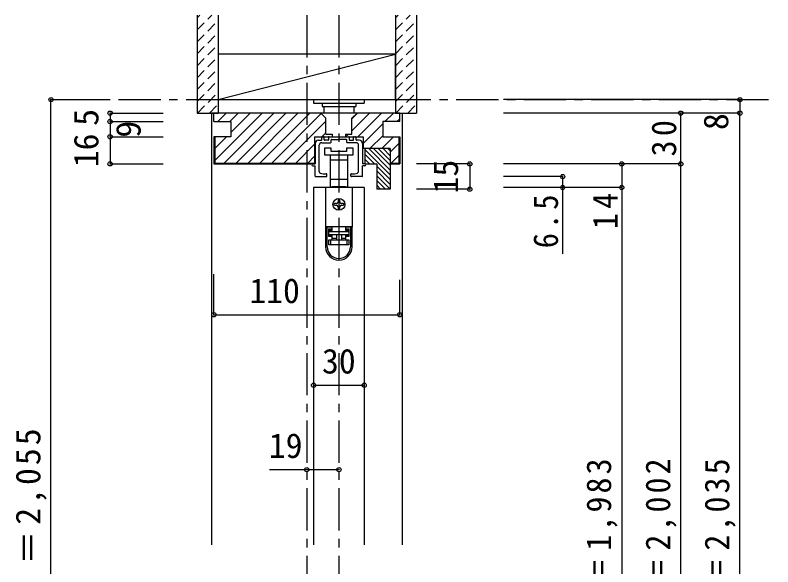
# Model space of a CAD drawing. Units: millimetres at full size, sheet at 1:5; some dimension numbers follow another scale. Extents: x -973 to 977, y -718 to 696.
# Drawn here: x 50.4 to 499.2, y -329 to -2.5 of the extents above; entities that cross this region are included whole.
import ezdxf
from ezdxf.enums import TextEntityAlignment as Align

# ---------------------------------------------------------------- set-up
doc = ezdxf.new("R2010")
doc.units = ezdxf.units.MM
doc.header["$LTSCALE"] = 5
doc.header["$PDMODE"] = 32
doc.header["$PDSIZE"] = 2.5
doc.linetypes.add('CHAIN1', pattern=[8, 5, -1, 1, -1])
doc.linetypes.add('DASHED1', pattern=[1.8, 1.2, -0.6])
for name, color, linetype in [('0-1_通り芯', 4, 'CHAIN1'), ('0-2_柱', 7, 'Continuous'), ('0-3_仕上げ', 2, 'Continuous'), ('0-4_枠', 3, 'Continuous'), ('0-6_扉', 6, 'Continuous'), ('0-7_金物', 7, 'Continuous'), ('0-B_寸法', 7, 'Continuous'), ('0-C_ハッチ', 4, 'DASHED1')]:
    doc.layers.add(name, color=color, linetype=linetype)
doc.styles.add('ＭＳ ゴシック', font='')
doc.styles.get('ＭＳ ゴシック').set_extended_font_data('MS Gothic')

# ---------------------------------------------------------------- blocks, each defined once
blk = doc.blocks.new('02')
at = {"layer": '0-B_寸法'}
for p, q in [((-14, 4.623), (-14, -7.377)), ((-12, 6.623), (-10.45, 6.623)), ((-10.15, 6.923), (-10.15, 8.323)), ((-10.15, 5.123), (-4.95, 5.123)), ((-8.95, 8.623), (-9.85, 8.623)), ((-8.65, 6.923), (-8.65, 8.323)), ((-6.45, 6.623), (-8.35, 6.623)), ((-6.15, 8.323), (-6.15, 6.923)), ((-5.85, 8.623), (5.85, 8.623)), ((-4.65, 5.423), (-4.65, 6.823)), ((-4.35, 7.123), (-0.3, 7.123)), ((0, 7.423), (-0.3, 7.123)), ((0, 7.423), (0.3, 7.123)), ((4.35, 7.123), (0.3, 7.123)), ((4.65, 5.423), (4.65, 6.823)), ((10.15, 5.123), (4.95, 5.123)), ((6.15, 8.323), (6.15, 6.923)), ((6.45, 6.623), (8.35, 6.623)), ((8.65, 6.923), (8.65, 8.323)), ((8.95, 8.623), (9.85, 8.623)), ((10.15, 6.923), (10.15, 8.323)), ((12, 6.623), (10.45, 6.623)), ((14, 4.623), (14, -7.377)), ((-11.6, -11.949), (-11.6, 3.623)), ((11.6, -11.949), (11.6, 3.623)), ((-15.4, -7.377), (-14, -7.377)), ((-15.4, -8.577), (-14, -8.577)), ((-14, -14.577), (-14, -8.577)), ((15.4, -7.377), (14, -7.377)), ((15.4, -8.577), (14, -8.577)), ((14, -14.577), (14, -8.577)), ((-13.7, -14.877), (-7.45, -14.877)), ((-7.15, -14.577), (-7.15, -13.502)), ((7.15, -14.577), (7.15, -13.502)), ((13.7, -14.877), (7.45, -14.877))]:
    blk.add_line(p, q, dxfattribs=at)
for centre, radius, start, end in [((-12, 4.623), 2, 90, 180), ((-10.15, 3.623), 1.5, 90, 180), ((-10.45, 6.923), 0.3, 270, 0), ((-9.85, 8.323), 0.3, 90, 180), ((-8.95, 8.323), 0.3, 0, 90), ((-8.35, 6.923), 0.3, 180, 270), ((-6.45, 6.923), 0.3, 270, 0), ((-5.85, 8.323), 0.3, 90, 180), ((-4.95, 5.423), 0.3, 270, 0), ((-4.35, 6.823), 0.3, 90, 180), ((4.35, 6.823), 0.3, 0, 90), ((4.95, 5.423), 0.3, 180, 270), ((5.85, 8.323), 0.3, 0, 90), ((6.45, 6.923), 0.3, 180, 270), ((8.35, 6.923), 0.3, 270, 0), ((8.95, 8.323), 0.3, 90, 180), ((9.85, 8.323), 0.3, 0, 90), ((10.45, 6.923), 0.3, 180, 270), ((10.15, 3.623), 1.5, 0, 90), ((12, 4.623), 2, 0, 90), ((-15.4, -7.977), 0.6, 90, 180), ((-15.4, -7.977), 0.6, 180, 270), ((15.4, -7.977), 0.6, 0, 90), ((15.4, -7.977), 0.6, 270, 0), ((-10.6, -11.949), 1, 180, 243.25632), ((-8.8, -8.377), 5, 243.25632, 284.75682), ((-7.45, -13.502), 0.3, 0, 104.75682), ((7.45, -13.502), 0.3, 75.24318, 180), ((8.8, -8.377), 5, 255.24318, 296.74368), ((10.6, -11.949), 1, 296.74368, 0), ((-13.7, -14.577), 0.3, 180, 270), ((-7.45, -14.577), 0.3, 270, 0), ((7.45, -14.577), 0.3, 180, 270), ((13.7, -14.577), 0.3, 270, 0)]:
    blk.add_arc(centre, radius, start, end, dxfattribs=at)

msp = doc.modelspace()

# ---------------------------------------------------------------- linework, layer by layer
at = {"layer": '0-1_通り芯'}
for p, q in [((223.153, -2.5), (223.153, -577.5)), ((242.153, -2.5), (242.153, -555.5)), ((71.653, -52.5), (499.153, -52.5))]:
    msp.add_line(p, q, dxfattribs=at)
at = {"layer": '0-2_柱'}
for p, q in [((170.653, -25.5), (170.653, -52.5)), ((275.653, -25.5), (170.653, -25.5)), ((170.653, -52.5), (275.653, -25.5)), ((275.653, -52.5), (275.653, -25.5)), ((170.653, -52.5), (275.653, -52.5))]:
    msp.add_line(p, q, dxfattribs=at)
at = {"layer": '0-3_仕上げ'}
for p, q in [((158.153, -2.5), (158.153, -60.5)), ((170.653, -2.5), (170.653, -60.5)), ((275.653, -2.5), (275.653, -60.5)), ((288.153, -2.5), (288.153, -60.5)), ((158.153, -60.5), (170.653, -60.5)), ((275.653, -60.5), (288.153, -60.5))]:
    msp.add_line(p, q, dxfattribs=at)
at = {"layer": '0-4_枠', "color": 4}
for p, q in [((168.153, -60.5), (166.653, -60.5)), ((166.653, -60.5), (166.653, -316)), ((278.153, -60.5), (279.653, -60.5)), ((279.653, -60.5), (279.653, -316))]:
    msp.add_line(p, q, dxfattribs=at)
at = {"layer": '0-4_枠'}
for p, q in [((168.153, -65.5), (168.153, -60.5)), ((278.153, -60.5), (168.153, -60.5)), ((234.403, -63.5), (231.403, -60.5)), ((249.903, -63.5), (252.903, -60.5)), ((278.153, -65.5), (278.153, -60.5)), ((168.153, -65.5), (178.153, -65.5)), ((178.153, -65.5), (178.153, -74.5)), ((234.403, -73), (234.403, -63.5)), ((249.903, -73), (249.903, -63.5)), ((268.153, -65.5), (268.153, -74.5)), ((278.153, -65.5), (268.153, -65.5)), ((168.153, -74.5), (168.153, -90.5)), ((178.153, -74.5), (168.153, -74.5)), ((168.653, -74.5), (168.653, -90)), ((227.753, -74.5), (256.553, -74.5)), ((227.753, -74.5), (227.753, -90.5)), ((246.153, -73), (246.153, -74.5)), ((246.153, -73), (249.903, -73)), ((256.553, -74.5), (256.553, -81.5)), ((268.153, -74.5), (278.153, -74.5)), ((277.653, -74.5), (277.653, -90)), ((278.153, -74.5), (278.153, -90.5)), ((272.553, -81.5), (256.553, -81.5)), ((272.553, -81.5), (272.553, -105.5)), ((168.153, -90.5), (227.753, -90.5)), ((168.653, -90), (227.753, -90)), ((264.553, -90.5), (264.553, -105.5)), ((272.553, -90), (277.653, -90)), ((272.553, -90.5), (278.153, -90.5)), ((272.553, -105.5), (264.553, -105.5))]:
    msp.add_line(p, q, dxfattribs=at)
for points in [[(234.403, -73), (238.153, -73), (238.153, -74.5)], [(257.553, -81.5), (257.553, -86.75), (257.553, -90.5), (264.553, -90.5)]]:
    msp.add_lwpolyline(points, dxfattribs=at)
at = {"layer": '0-6_扉'}
for p, q in [((257.153, -104.5), (227.153, -104.5)), ((227.153, -104.5), (227.153, -316)), ((257.153, -104.5), (257.153, -316))]:
    msp.add_line(p, q, dxfattribs=at)
at = {"layer": '0-7_金物'}
for p, q in [((227.153, -52.5), (227.153, -54.5)), ((227.153, -52.5), (257.153, -52.5)), ((257.153, -52.5), (257.153, -54.5)), ((227.153, -54.5), (257.153, -54.5)), ((232.153, -54.5), (232.153, -56.5)), ((232.153, -56.5), (252.153, -56.5)), ((233.153, -56.5), (233.153, -60.5)), ((251.153, -60.5), (251.153, -56.5)), ((252.153, -54.5), (252.153, -56.5)), ((233.653, -81.2), (233.653, -85.2)), ((237.653, -81.2), (233.653, -81.2)), ((233.653, -85.2), (242.153, -85.2)), ((236.903, -85.2), (236.903, -99.8)), ((237.653, -83.2), (237.653, -81.2)), ((246.653, -83.2), (237.653, -83.2)), ((242.153, -85.2), (250.653, -85.2)), ((246.653, -81.2), (246.653, -83.2)), ((250.653, -81.2), (246.653, -81.2)), ((247.403, -99.8), (247.403, -85.2)), ((250.653, -85.2), (250.653, -81.2)), ((236.903, -88.2), (242.153, -88.2)), ((242.153, -88.2), (247.403, -88.2)), ((236.903, -99.8), (236.903, -104.2)), ((242.153, -99.8), (236.903, -99.8)), ((247.403, -99.8), (242.153, -99.8)), ((247.403, -104.2), (247.403, -99.8)), ((234.253, -104.5), (234.253, -127.8)), ((250.053, -104.5), (234.253, -104.5)), ((236.903, -104.2), (238.153, -104.2)), ((246.153, -104.5), (246.153, -104.2)), ((246.153, -104.2), (247.403, -104.2)), ((250.053, -104.5), (250.053, -127.8)), ((241.653, -112), (241.653, -113)), ((242.653, -113), (242.653, -112)), ((240.653, -114), (239.653, -114)), ((239.653, -115), (240.653, -115)), ((241.653, -116), (241.653, -117)), ((242.653, -117), (242.653, -116)), ((244.653, -114), (243.653, -114)), ((243.653, -115), (244.653, -115)), ((234.253, -127.8), (234.253, -127.9)), ((250.053, -127.8), (234.253, -127.8)), ((234.253, -127.9), (234.253, -139.6)), ((235.253, -127.9), (234.253, -127.9)), ((235.253, -139.6), (235.253, -127.9)), ((237.953, -127.9), (235.253, -127.9)), ((236.053, -128.9), (237.953, -128.9)), ((236.053, -128.9), (236.053, -133.6)), ((237.953, -129.9), (236.053, -129.9)), ((238.153, -130), (236.253, -130)), ((236.253, -130), (236.253, -130.5)), ((237.253, -127.9), (237.253, -127.8)), ((237.953, -127.9), (237.953, -128.9)), ((237.953, -128.9), (237.953, -129.9)), ((238.153, -130), (238.153, -127.8)), ((246.153, -127.8), (246.153, -130)), ((248.053, -130), (246.153, -130)), ((246.353, -128.9), (246.353, -127.9)), ((249.053, -127.9), (246.353, -127.9)), ((246.353, -128.9), (248.253, -128.9)), ((247.053, -127.8), (247.053, -127.9)), ((248.053, -130.5), (248.053, -130)), ((248.253, -133.6), (248.253, -128.9)), ((250.053, -127.8), (250.053, -127.9)), ((250.053, -139.6), (250.053, -127.9)), ((237.953, -133.6), (236.053, -133.6)), ((237.953, -133.6), (237.953, -135.5)), ((238.153, -134.5), (238.153, -132.5)), ((238.153, -134.5), (240.653, -134.5)), ((238.153, -135.5), (238.153, -134.5)), ((240.653, -132.5), (240.653, -135.5)), ((243.653, -132.5), (243.653, -135.5)), ((246.153, -132.5), (246.153, -134.5)), ((246.353, -132.6), (248.253, -132.6)), ((246.353, -133.6), (246.353, -132.6)), ((246.353, -135.5), (246.353, -133.6)), ((248.253, -133.6), (246.353, -133.6)), ((236.253, -138.5), (236.253, -135.5)), ((236.253, -135.5), (237.253, -135.5)), ((237.253, -138.5), (236.253, -138.5)), ((237.253, -135.5), (237.253, -138.5)), ((237.253, -135.5), (247.053, -135.5)), ((247.053, -138.5), (237.253, -138.5)), ((247.053, -138.5), (247.053, -135.5)), ((247.053, -135.5), (248.053, -135.5)), ((248.053, -138.5), (247.053, -138.5)), ((248.053, -135.5), (248.053, -138.5))]:
    msp.add_line(p, q, dxfattribs=at)
for points in [[(246.153, -104.2), (238.153, -104.2), (238.153, -104.5)], [(248.253, -129.9), (246.353, -129.9), (246.353, -128.9)], [(250.053, -127.9), (249.053, -127.9), (249.053, -139.6)], [(236.053, -132.6), (237.953, -132.6), (237.953, -133.6)], [(243.653, -134.5), (246.153, -134.5), (246.153, -135.5)]]:
    msp.add_lwpolyline(points, dxfattribs=at)
msp.add_lwpolyline([(248.053, -132.5), (236.253, -132.5), (236.253, -130.5), (248.053, -130.5)], close=True, dxfattribs=at)
msp.add_circle((242.153, -114.5), 3.5, dxfattribs=at)
for centre, radius, start, end in [((242.153, -112), 0.5, 90, 180), ((242.153, -112), 0.5, 0, 90), ((239.653, -114.5), 0.5, 90, 180), ((239.653, -114.5), 0.5, 180, 270), ((240.653, -113), 1, 270, 0), ((240.653, -116), 1, 0, 90), ((243.653, -113), 1, 180, 270), ((243.653, -116), 1, 90, 180), ((244.653, -114.5), 0.5, 0, 90), ((244.653, -114.5), 0.5, 270, 0), ((242.153, -117), 0.5, 180, 270), ((242.153, -117), 0.5, 270, 0), ((242.153, -139.6), 7.9, 180, 0), ((242.153, -139.6), 6.9, 180, 0)]:
    msp.add_arc(centre, radius, start, end, dxfattribs=at)
at = {"layer": '0-B_寸法', "color": 4}
for p, q in [((71.653, -567.5), (71.653, -52.5)), ((71.653, -52.5), (106.653, -52.5)), ((479.653, -52.5), (339.653, -52.5)), ((479.653, -52.5), (479.653, -60.5)), ((106.653, -60.5), (138.153, -60.5)), ((106.653, -60.5), (106.653, -65.5)), ((479.653, -60.5), (339.653, -60.5)), ((444.653, -552.5), (444.653, -60.5)), ((479.653, -567.5), (479.653, -60.5)), ((106.653, -65.5), (138.153, -65.5)), ((106.653, -65.5), (106.653, -74.5)), ((106.653, -74.5), (138.153, -74.5)), ((106.653, -74.5), (106.653, -90.5)), ((106.653, -90.5), (138.153, -90.5)), ((319.653, -90.5), (288.153, -90.5)), ((319.653, -90.5), (319.653, -105.5)), ((444.653, -90.5), (339.653, -90.5)), ((409.653, -90.5), (409.653, -547.5)), ((374.653, -98), (339.653, -98)), ((374.653, -98), (374.653, -143.77)), ((319.653, -105.5), (288.153, -105.5)), ((409.653, -104.5), (339.653, -104.5)), ((168.153, -179.804), (168.153, -155.746)), ((278.153, -179.804), (278.153, -159.246)), ((168.153, -179.804), (278.153, -179.804)), ((227.153, -221.5), (257.153, -221.5)), ((201.153, -271.5), (242.153, -271.5))]:
    msp.add_line(p, q, dxfattribs=at)
at = {"layer": '0-B_寸法'}
for p in [(71.653, -52.5), (479.653, -52.5), (106.653, -60.5), (444.653, -60.5), (479.653, -60.5), (106.653, -65.5), (106.653, -74.5), (106.653, -90.5), (319.653, -90.5), (409.653, -90.5), (444.653, -90.5), (374.653, -98), (319.653, -105.5), (374.653, -104.5), (409.653, -104.5), (168.153, -179.804), (278.153, -179.804), (227.153, -221.5), (257.153, -221.5), (223.153, -271.5), (242.153, -271.5)]:
    msp.add_point(p, dxfattribs=at)
at = {"layer": '0-C_ハッチ'}
for p, q in [((158.153, -4.149), (159.802, -2.5)), ((158.153, -11.22), (166.873, -2.5)), ((275.653, -4.149), (277.302, -2.5)), ((275.653, -11.22), (284.373, -2.5)), ((158.153, -18.292), (170.653, -5.792)), ((275.653, -18.292), (288.153, -5.792)), ((158.153, -25.363), (170.653, -12.863)), ((275.653, -25.363), (288.153, -12.863)), ((158.153, -32.434), (170.653, -19.934)), ((275.653, -32.434), (288.153, -19.934)), ((158.153, -39.505), (170.653, -27.005)), ((275.653, -39.505), (288.153, -27.005)), ((158.153, -46.576), (170.653, -34.076)), ((275.653, -46.576), (288.153, -34.076)), ((158.153, -53.647), (170.653, -41.147)), ((275.653, -53.647), (288.153, -41.147)), ((158.371, -60.5), (170.653, -48.218)), ((275.871, -60.5), (288.153, -48.218)), ((165.442, -60.5), (170.653, -55.289)), ((282.942, -60.5), (288.153, -55.289))]:
    msp.add_line(p, q, dxfattribs=at)
at = {"layer": '0-C_ハッチ', "linetype": 'Continuous'}
for p, q in [((168.356, -60.5), (168.153, -60.703)), ((168.653, -88.487), (196.64, -60.5)), ((170.427, -65.5), (175.427, -60.5)), ((174.211, -90), (203.711, -60.5)), ((177.498, -65.5), (182.498, -60.5)), ((178.153, -71.916), (189.569, -60.5)), ((181.282, -90), (210.782, -60.5)), ((188.353, -90), (217.853, -60.5)), ((195.424, -90), (224.924, -60.5)), ((202.495, -90), (231.699, -60.796)), ((249.903, -63.805), (253.208, -60.5)), ((249.903, -70.876), (260.279, -60.5)), ((253.35, -74.5), (267.35, -60.5)), ((269.422, -65.5), (274.422, -60.5)), ((209.566, -90), (234.403, -65.163)), ((256.553, -78.369), (268.153, -66.769)), ((276.493, -65.5), (278.153, -63.84)), ((168.653, -81.416), (175.569, -74.5)), ((232.137, -74.5), (234.403, -72.234)), ((246.279, -74.5), (247.779, -73)), ((260.493, -81.5), (268.153, -73.84)), ((267.564, -81.5), (274.564, -74.5)), ((216.637, -90), (227.753, -78.884)), ((272.553, -83.582), (277.653, -78.482)), ((257.553, -82.032), (272.553, -97.032)), ((257.553, -84.86), (263.193, -90.5)), ((259.85, -81.5), (272.553, -94.203)), ((262.678, -81.5), (272.553, -91.375)), ((265.506, -81.5), (272.553, -88.547)), ((268.335, -81.5), (272.553, -85.718)), ((271.163, -81.5), (272.553, -82.89)), ((223.708, -90), (227.753, -85.955)), ((257.553, -87.689), (260.364, -90.5)), ((273.206, -90), (277.653, -85.553)), ((264.553, -91.86), (272.553, -99.86)), ((264.553, -94.689), (272.553, -102.689)), ((264.553, -97.517), (272.536, -105.5)), ((264.553, -100.346), (269.707, -105.5)), ((264.553, -103.174), (266.879, -105.5))]:
    msp.add_line(p, q, dxfattribs=at)

# ---------------------------------------------------------------- block references
at = {"layer": '0-7_金物'}
msp.add_blockref('02', (242.153, -83.123), dxfattribs=at)

# ---------------------------------------------------------------- texts
at = {"layer": '0-B_寸法', "style": 'ＭＳ ゴシック'}
for s, p in [('5', (104.153, -68)), ('8', (477.153, -70.5)), ('9', (129.153, -75)), ('16', (104.153, -92.5)), ('15', (317.153, -108))]:
    msp.add_text(s, height=14.66, rotation=90, dxfattribs=at).set_placement(p, align=Align.BOTTOM_LEFT)
for s, p in [('110', (189.122, -177.304)), ('30', (232.153, -219)), ('19', (200.653, -269))]:
    msp.add_text(s, height=14.66, dxfattribs=at).set_placement(p, align=Align.BOTTOM_LEFT)
at = {"layer": '0-B_寸法', "char_height": 14.66, "attachment_point": 7, "rotation": 90, "style": 'ＭＳ ゴシック'}
for s, insert in [('\\T1.27;\\W0.95;30', (442.153, -86.125)), ('\\T1.27;\\W0.9;6.5', (372.153, -140.441)), ('\\T1.27;\\W0.95;14', (407.153, -129.191)), ('\\T1.18;ＲＯＨ＝2,055', (69.153, -398.5)), ('\\T1.19;\\W0.95;ＤＨ＝1,983', (407.153, -387.25)), ('\\T1.19;\\W0.95;枠内＝2,002', (442.153, -387.25)), ('\\T1.19;\\W0.95;枠外＝2,035', (477.153, -387.25))]:
    msp.add_mtext(s, dxfattribs=dict(at, insert=insert))

doc.saveas('drawing.dxf')
